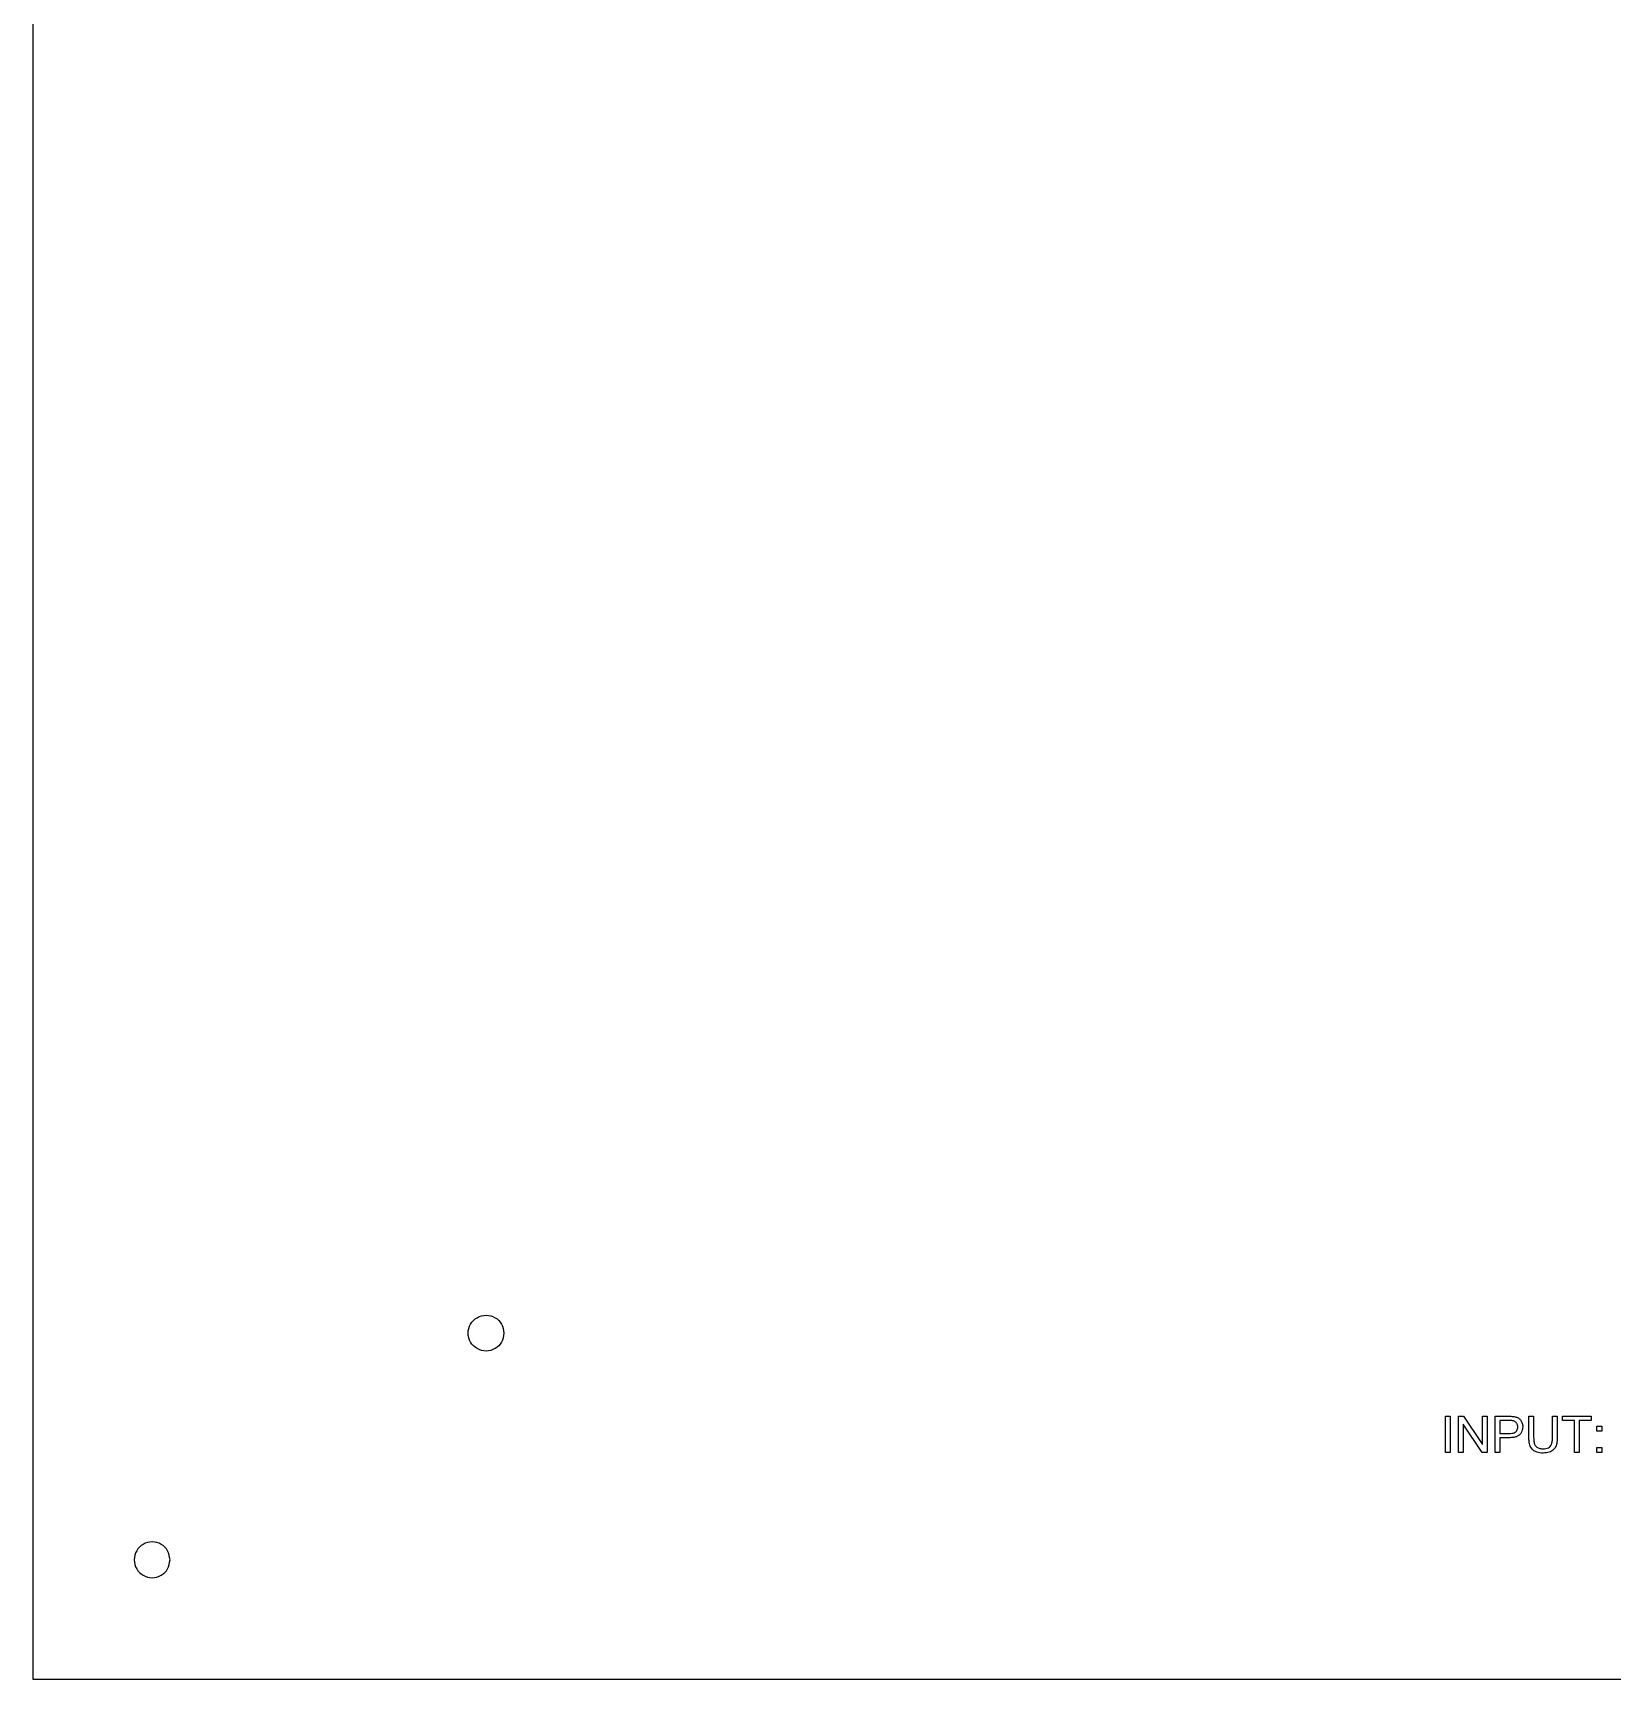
# Model space of a CAD drawing. Extents: x 20 to 296, y 20 to 296.
# Drawn here: x 20 to 152.4, y 20 to 158 of the extents above; entities that cross this region are included whole.
import ezdxf

# ---------------------------------------------------------------- set-up
doc = ezdxf.new("R2010")
doc.units = 0
doc.layers.add('backplate_C4_v3.0', color=7, linetype='CONTINUOUS')

msp = doc.modelspace()

# ---------------------------------------------------------------- linework, layer by layer
at = {"layer": 'backplate_C4_v3.0', "color": 7}
for p, q in [((19.999999, 296.000025), (19.999999, 20.000027)), ((138.455806, 39.000028), (138.455806, 42.030334)), ((138.455806, 42.030334), (138.856815, 42.030334)), ((138.856815, 42.030334), (138.856815, 39.000028)), ((139.560326, 39.000028), (139.560326, 42.030334)), ((139.560326, 42.030334), (139.97167, 42.030334)), ((139.97167, 42.030334), (141.563304, 39.651151)), ((141.563304, 39.651151), (141.563304, 42.030334)), ((141.563304, 42.030334), (141.947777, 42.030334)), ((141.947777, 42.030334), (141.947777, 39.000028)), ((142.620926, 39.000028), (142.620926, 42.030334)), ((142.620926, 42.030334), (143.764009, 42.030334)), ((143.797082, 41.672733), (143.021935, 41.672733)), ((143.021935, 41.672733), (143.021935, 40.589595)), ((145.450761, 40.279536), (145.450761, 42.030334)), ((145.450761, 42.030334), (145.85177, 42.030334)), ((145.85177, 42.030334), (145.85177, 40.281603)), ((147.433069, 42.030334), (147.834078, 42.030334)), ((147.433069, 40.281603), (147.433069, 42.030334)), ((147.433069, 42.030334), (147.433069, 42.030334)), ((147.834078, 42.030334), (147.834078, 40.279536)), ((148.27365, 41.672733), (148.27365, 42.030334)), ((148.27365, 42.030334), (150.67557, 42.030334)), ((149.272038, 41.672733), (148.27365, 41.672733)), ((149.272038, 39.000028), (149.272038, 41.672733)), ((150.67557, 41.672733), (149.673048, 41.672733)), ((149.673048, 41.672733), (149.673048, 39.000028)), ((150.67557, 42.030334), (150.67557, 41.672733)), ((141.536432, 39.000028), (139.944798, 41.381278)), ((139.944798, 41.381278), (139.944798, 39.000028)), ((143.021935, 40.589595), (143.80535, 40.589595)), ((143.021935, 40.589595), (143.021935, 40.589595)), ((143.799149, 40.231994), (143.021935, 40.231994)), ((143.021935, 40.231994), (143.021935, 39.000028)), ((151.143403, 40.771496), (151.143403, 41.195243)), ((151.143403, 41.195243), (151.56715, 41.195243)), ((151.56715, 40.771496), (151.143403, 40.771496)), ((151.143403, 40.771496), (151.143403, 40.771496)), ((151.56715, 41.195243), (151.56715, 40.771496)), ((138.856815, 39.000028), (138.455806, 39.000028)), ((138.455806, 39.000028), (138.455806, 39.000028)), ((139.944798, 39.000028), (139.560326, 39.000028)), ((139.560326, 39.000028), (139.560326, 39.000028)), ((141.947777, 39.000028), (141.536432, 39.000028)), ((143.021935, 39.000028), (142.620926, 39.000028)), ((142.620926, 39.000028), (142.620926, 39.000028)), ((149.673048, 39.000028), (149.272038, 39.000028)), ((149.272038, 39.000028), (149.272038, 39.000028)), ((151.143403, 39.000028), (151.143403, 39.423775)), ((151.143403, 39.423775), (151.56715, 39.423775)), ((151.56715, 39.000028), (151.143403, 39.000028)), ((151.143403, 39.000028), (151.143403, 39.000028)), ((151.56715, 39.423775), (151.56715, 39.000028)), ((19.999999, 20.000027), (295.999997, 20.000027))]:
    msp.add_line(p, q, dxfattribs=at)
for points, knots in [([(59.499997, 49.000025), (59.458769, 49.264451), (59.377536, 49.78546), (58.780355, 50.359045), (58.001366, 50.571577), (57.214201, 50.359048), (56.641087, 49.785455), (56.42841, 49.000026), (56.641088, 48.214598), (57.214201, 47.641007), (58.001366, 47.428478), (58.780355, 47.641009), (59.377536, 48.214592), (59.458769, 48.735601), (59.499997, 49.000025)], [0, 0, 0, 0, 0.78429, 1.545321, 2.329612, 3.113895, 3.874914, 4.659202, 5.443487, 6.204505, 6.988788, 7.773079, 8.534109, 9.318397, 9.318397, 9.318397, 9.318397]), ([(143.764009, 42.030334), (143.825801, 42.029806), (143.938912, 42.02884), (144.092888, 42.020073), (144.232321, 42.002165), (144.363135, 41.973213), (144.489521, 41.925784), (144.600243, 41.862288), (144.696786, 41.782336), (144.778194, 41.683184), (144.844496, 41.567047), (144.896501, 41.438389), (144.927523, 41.29872), (144.939215, 41.120769), (144.917772, 40.910996), (144.832692, 40.685978), (144.694312, 40.483628), (144.470244, 40.327581), (144.159615, 40.244515), (143.927787, 40.236463), (143.799149, 40.231994)], [0, 0, 0, 0, 0.185374, 0.339328, 0.462339, 0.606805, 0.740272, 0.865704, 0.988006, 1.114249, 1.248342, 1.387805, 1.529054, 1.675491, 1.921615, 2.154917, 2.390776, 2.646205, 2.955529, 3.341141, 3.341141, 3.341141, 3.341141]), ([(143.80535, 40.589595), (143.883629, 40.592033), (144.02537, 40.596447), (144.215638, 40.641781), (144.359652, 40.724209), (144.455327, 40.841273), (144.510683, 40.983443), (144.524703, 41.127603), (144.514217, 41.260027), (144.481825, 41.371115), (144.426724, 41.467124), (144.35701, 41.549023), (144.270395, 41.610465), (144.177788, 41.64815), (144.072381, 41.663578), (143.947375, 41.671565), (143.851384, 41.672311), (143.797082, 41.672733)], [0, 0, 0, 0, 0.234588, 0.424774, 0.58095, 0.72319, 0.869434, 1.032367, 1.153428, 1.266347, 1.376282, 1.483231, 1.586476, 1.691905, 1.779769, 1.904803, 2.067668, 2.067668, 2.067668, 2.067668]), ([(147.834078, 40.279536), (147.832247, 40.184858), (147.82884, 40.008704), (147.795182, 39.765021), (147.739629, 39.557392), (147.649102, 39.380839), (147.520199, 39.232153), (147.356422, 39.106633), (147.153816, 39.012315), (146.913289, 38.958525), (146.651911, 38.943264), (146.392215, 38.957392), (146.156351, 39.004572), (145.954244, 39.086089), (145.786593, 39.200134), (145.65389, 39.345064), (145.556435, 39.523386), (145.494194, 39.738829), (145.456625, 39.994636), (145.452812, 40.179859), (145.450761, 40.279536)], [0, 0, 0, 0, 0.283879, 0.528166, 0.736288, 0.925818, 1.117887, 1.321847, 1.540588, 1.782751, 2.056695, 2.323843, 2.56114, 2.775038, 2.973229, 3.164416, 3.35903, 3.577263, 3.833741, 4.132593, 4.132593, 4.132593, 4.132593]), ([(145.85177, 40.281603), (145.852963, 40.201434), (145.855129, 40.055962), (145.877909, 39.860431), (145.915608, 39.704058), (145.980655, 39.581887), (146.066979, 39.48359), (146.176454, 39.405704), (146.306591, 39.349869), (146.455079, 39.316362), (146.649054, 39.305507), (146.867058, 39.321017), (147.086191, 39.384409), (147.259721, 39.503544), (147.367802, 39.701196), (147.424543, 39.966479), (147.43, 40.168182), (147.433069, 40.281603)], [0, 0, 0, 0, 0.240372, 0.436167, 0.589883, 0.719756, 0.847188, 0.979001, 1.119388, 1.269311, 1.433225, 1.700805, 1.921328, 2.111108, 2.314748, 2.57929, 2.91916, 2.91916, 2.91916, 2.91916]), ([(31.500001, 30.000028), (31.458773, 30.264453), (31.37754, 30.785461), (30.780365, 31.359047), (30.001376, 31.57158), (29.214208, 31.359048), (28.641084, 30.785461), (28.428395, 30.000028), (28.641084, 29.214595), (29.214208, 28.641008), (30.001376, 28.428477), (30.780365, 28.641008), (31.377541, 29.214595), (31.458773, 29.735603), (31.5, 30.000028)], [0, 0, 0, 0, 0.784288, 1.545316, 2.329604, 3.113893, 3.874921, 4.659209, 5.443498, 6.204525, 6.988814, 7.773102, 8.534129, 9.318419, 9.318419, 9.318419, 9.318419])]:
    msp.add_open_spline(points, degree=3, knots=knots, dxfattribs=at)

doc.saveas('drawing.dxf')
